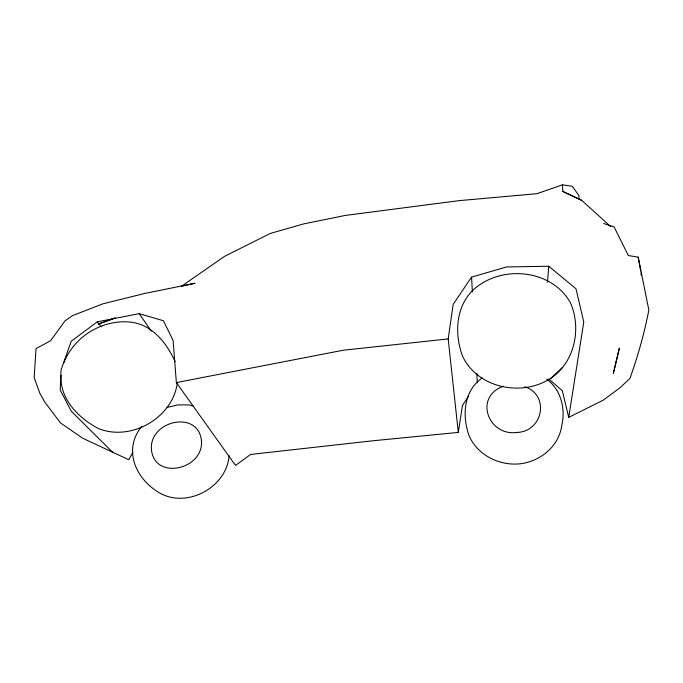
<?xml version="1.0" encoding="UTF-8"?>
<svg xmlns="http://www.w3.org/2000/svg" width="683" height="683" viewBox="0 0 683 683"><rect width="100%" height="100%" fill="white"/><g stroke="black" fill="none" stroke-linecap="round" stroke-linejoin="round"><path stroke-width="1.02" d="M578.851 198.676L578.962 195.611L572.303 186.288L562.502 184.828L536.864 193.707L459.147 200.64L345.367 215.427L303.884 223.845L270.212 233.466L224.613 256.321L181.533 286.237L195.048 283.266L144.95 293.4L102.971 303.815L72.475 315.631L64.936 320.959L50.602 340.74L36.054 348.561L34.15 377.562L39.819 393.212L44.779 402.074L60.48 422.948L82.583 438.179L128.78 459.736L132.869 452.291M547.459 282.181L548.756 266.242L506.581 266.959L471.56 277.11L453.17 304.336L448.193 338.905L458.293 432.424L372.594 440.808L250.618 454.443L235.515 465.439L176.359 382.582L173.115 340.561L163.45 320.771L139.212 313.668L97.328 321.821L71.254 341.201L61.018 370.032L60.198 390.087L71.45 411.388L112.712 452.342M229.138 455.672C226.688 486.287 189.754 507.486 161.991 494.236C136.89 481.242 121.813 450.831 141.791 426.303M458.293 432.424L462.451 405.489L468.743 395.858M603.635 223.503L614.077 226.893L628.334 255.544L638.195 257.158L648.85 310.108C644.3 333.355 637.931 356.202 629.897 378.467L619.933 387.816L603.379 400.076L568.726 417.373L583.769 322.043L576 288.781L548.756 266.242M177.273 383.223C172.543 418.141 130.76 441.816 98.19 428.463C78.81 418.167 59.464 398.992 61.111 375.3M63.878 362.75C73.969 336.736 102.032 319.473 129.787 322.043C151.933 324.101 166.618 342.892 175.155 361.7M551.89 377.34L551.164 378.032C522.461 397.293 477.545 388.362 462.511 356.048C453.102 330.7 456.44 298.702 481.532 283.624C509.86 265.516 553.085 272.15 570.262 302.449C581.779 327.891 574.838 361.981 551.164 378.032L562.416 367.437M482.3 377.87C463.441 390.796 461.981 416.041 469.144 435.908C477.639 455.151 499.128 465.832 519.661 463.851C539.758 461.725 558.685 446.742 561.639 426.09C565.84 409.202 561.17 389.728 546.648 379.159M503.388 386.236C473.387 396.968 488.319 436.719 517.296 432.416C542.9 431.443 550.028 395.244 524.894 386.766M98.335 324.22L115.265 317.962L98.232 323.964M166.609 407.52L177.981 404.874L189.319 404.959L193.169 405.992M176.359 382.582L343.114 350.251L448.193 338.905M562.502 184.828L562.818 191.462L581.72 200.358L610.798 226.679M562.818 191.462L581.72 200.358M548.893 379.031L562.331 390.753L568.726 417.373M97.328 321.821L101.263 326.841M139.212 313.668L151.284 331.127M638.195 257.158L640.688 270.997M640.961 273.055L641.226 275.112M471.56 277.11L472.363 291.897M476.802 373.225L477.323 382.728M201.545 442.166C202.202 470.741 152.215 480.584 151.336 447.613C151.284 419.644 199.982 409.902 201.545 442.166M616.279 360.974L613.325 373.516L619.387 348.108L616.279 360.974"/></g></svg>
